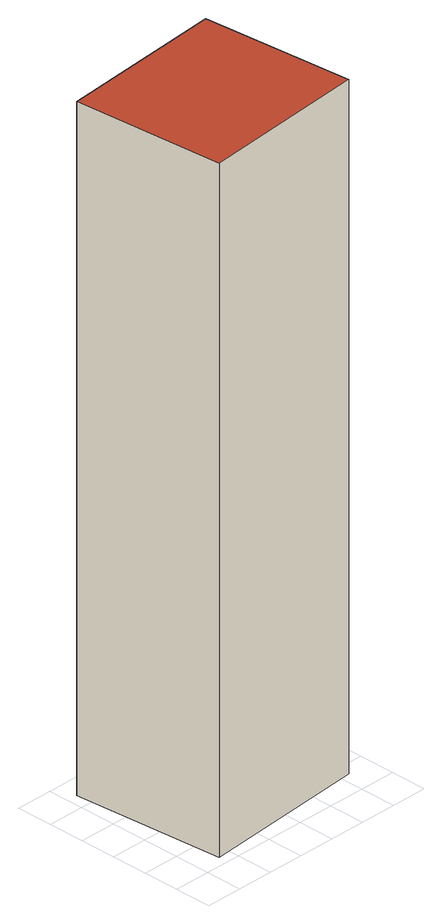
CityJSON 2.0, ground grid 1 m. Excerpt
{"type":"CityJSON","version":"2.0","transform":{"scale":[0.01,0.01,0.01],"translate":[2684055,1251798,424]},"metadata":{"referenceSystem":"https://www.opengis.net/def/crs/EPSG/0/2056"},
"CityObjects":{
"building1":{"type":"Building","attributes":{"class":"BB07","Herkunft":"EE_LB_2007","QualitaetStatus":1,"FileCreationDate":"2012-02-23","Region":3,"GebaeudeStatus":1},"children":["building1-1"]},
"building1-1":{"type":"BuildingPart","attributes":{"Geomtype":1},"parents":["building1"],"geometry":[{"type":"MultiSurface","lod":"2","boundaries":[[[0,1,2,3]],[[2,1,4,5]],[[1,0,6,4]],[[0,3,7,6]],[[3,2,5,7]],[[6,7,5,4]]],"semantics":{"surfaces":[{"type":"GroundSurface"},{"type":"WallSurface"},{"type":"RoofSurface"}],"values":[0,1,1,1,1,2]}}]}
},
"vertices":[
[66,27,62],[31,443,62],[490,482,62],[529,67,62],[31,443,1914],[490,482,1914],[66,27,1914],[529,67,1914]
]}
